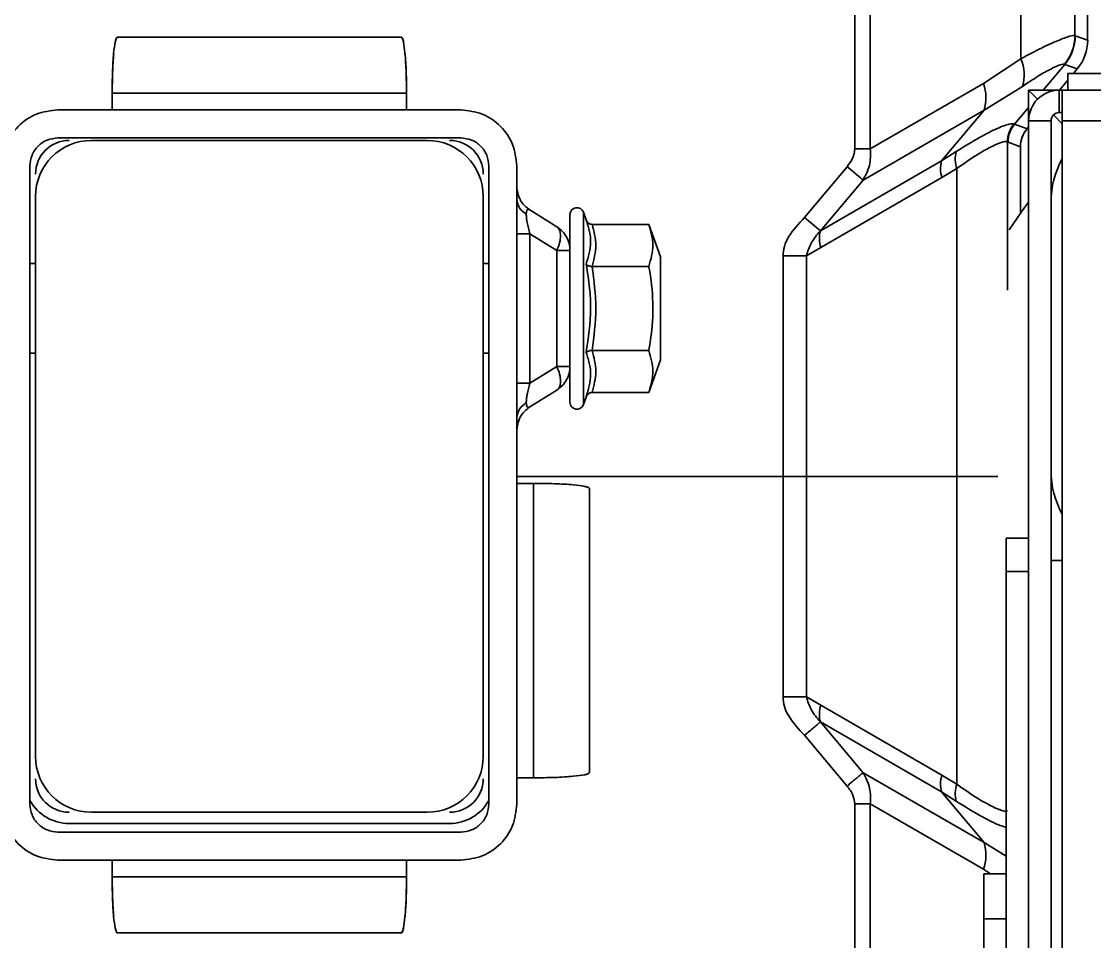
# Model space of a CAD drawing. Header units: millimetres. Extents: x 0 to 420, y 0 to 297.
# Drawn here: x 274.417 to 275.376, y 150.732 to 151.554 of the extents above; entities that cross this region are included whole.
import ezdxf

# ---------------------------------------------------------------- set-up
doc = ezdxf.new("R2010")
doc.units = ezdxf.units.MM

msp = doc.modelspace()

# ---------------------------------------------------------------- linework, layer by layer
at = {"color": 7, "linetype": 'Continuous', "lineweight": 35}
for p, q in [((275.36976, 151.53684), (275.36976, 151.8073)), ((275.31007, 151.5202), (275.31007, 151.76843)), ((275.35837, 151.76843), (275.35837, 151.54103)), ((275.16165, 151.43981), (275.16165, 151.65232)), ((275.17558, 151.43981), (275.17558, 151.65232)), ((274.75661, 151.53958), (274.50282, 151.53958)), ((274.75661, 151.53958), (274.75671, 151.53958)), ((275.35862, 151.54089), (275.35837, 151.54103)), ((275.35862, 151.54089), (275.36976, 151.53684)), ((275.27678, 151.49824), (275.31007, 151.5202)), ((275.32999, 151.49224), (275.34927, 151.51522)), ((275.34927, 151.51522), (275.349, 151.51537)), ((275.34927, 151.51522), (275.36042, 151.51116)), ((275.35713, 151.50724), (275.36042, 151.51116)), ((275.34454, 151.49224), (275.35204, 151.50118)), ((275.35204, 151.49224), (275.35204, 151.50724)), ((275.35204, 151.50724), (275.38204, 151.50724)), ((275.17558, 151.43981), (275.27678, 151.49824)), ((275.2773, 151.47442), (275.31155, 151.49557)), ((275.31704, 151.46487), (275.31704, 151.49224)), ((275.31704, 151.49224), (275.32506, 151.48422)), ((275.32506, 151.48422), (275.31704, 151.49224)), ((275.31704, 151.49224), (275.34441, 151.49224)), ((275.34441, 151.47224), (275.34441, 151.49224)), ((275.34704, 151.49224), (275.34441, 151.49224)), ((275.34704, 151.49224), (277.10704, 151.49224)), ((275.34704, 151.46487), (275.34704, 151.49224)), ((274.49821, 151.48958), (274.76121, 151.48958)), ((274.49821, 151.48958), (274.49821, 151.47458)), ((274.76121, 151.48958), (274.76121, 151.47458)), ((274.76131, 151.48958), (274.76131, 151.47458)), ((274.44976, 151.47458), (274.80976, 151.47458)), ((275.16908, 151.41195), (275.2773, 151.47442)), ((275.23926, 151.42909), (275.2773, 151.47442)), ((275.30446, 151.46181), (275.31704, 151.47681)), ((275.34441, 151.47224), (275.34704, 151.47224)), ((275.33704, 151.46487), (275.31704, 151.46487)), ((275.31704, 147.57224), (275.31704, 151.46487)), ((275.33704, 151.39224), (275.33704, 151.46487)), ((275.34704, 151.46224), (275.3392, 151.47008)), ((275.3392, 151.47008), (275.34704, 151.46224)), ((275.34704, 151.46487), (275.34704, 147.62178)), ((275.34704, 151.46487), (284.50877, 151.46487)), ((275.30403, 151.46209), (275.30446, 151.46181)), ((275.30446, 151.46181), (275.3156, 151.45775)), ((275.3156, 151.45775), (275.31704, 151.45947)), ((274.80976, 151.44958), (274.44976, 151.44958)), ((274.77976, 151.4473), (274.47976, 151.4473)), ((275.29862, 151.44576), (275.29817, 151.44606)), ((275.29817, 151.31357), (275.29817, 151.44606)), ((275.29862, 151.44576), (275.30976, 151.44171)), ((275.16165, 151.43981), (275.17558, 151.43981)), ((275.23926, 151.42909), (275.25233, 151.43734)), ((275.30976, 151.44171), (275.30976, 151.38228)), ((274.42476, 151.42458), (274.42476, 150.85458)), ((274.83476, 151.42458), (274.83476, 150.85458)), ((274.85976, 151.42458), (274.85976, 150.85458)), ((275.13104, 151.36661), (275.23926, 151.42909)), ((275.11685, 151.37852), (275.15489, 151.42385)), ((275.25288, 151.42226), (275.23958, 151.4142)), ((275.25288, 151.1473), (275.25288, 151.42226)), ((275.13104, 151.36661), (275.16908, 151.41195)), ((275.23958, 151.4142), (275.13137, 151.35173)), ((274.42976, 151.3973), (274.42976, 150.8973)), ((274.82976, 150.8973), (274.82976, 151.3973)), ((274.86126, 151.39725), (274.85994, 151.40345)), ((274.86225, 151.39555), (274.86046, 151.4004)), ((274.87076, 151.38559), (274.869, 151.38701)), ((275.33704, 151.39224), (275.33704, 151.15224)), ((274.87099, 151.38522), (274.87152, 151.38521)), ((274.87152, 151.38521), (274.89551, 151.37022)), ((274.90726, 151.34902), (274.90726, 151.38111)), ((274.92174, 151.37642), (274.91926, 151.38323)), ((274.91926, 151.21137), (274.91926, 151.38323)), ((275.11685, 151.37852), (275.13104, 151.36661)), ((274.92695, 151.37235), (274.97769, 151.37235)), ((274.98826, 151.3433), (274.97769, 151.37235)), ((274.87152, 151.36401), (274.87152, 151.23054)), ((274.87152, 151.36401), (274.89551, 151.34902)), ((274.89551, 151.24554), (274.89551, 151.34902)), ((274.89551, 151.34902), (274.90726, 151.34902)), ((274.90726, 151.24554), (274.90726, 151.34902)), ((275.13137, 151.35173), (275.11849, 151.34429)), ((274.98826, 151.3433), (274.98826, 151.2513)), ((275.09759, 151.34429), (275.11849, 151.34429)), ((275.09759, 151.1473), (275.09759, 151.34429)), ((275.11849, 151.1473), (275.11849, 151.34429)), ((274.42976, 151.3373), (274.42476, 151.3373)), ((274.83476, 151.3373), (274.82976, 151.3373)), ((274.92695, 151.33483), (274.97769, 151.33483)), ((274.42476, 151.2573), (274.42976, 151.2573)), ((274.82976, 151.2573), (274.83476, 151.2573)), ((274.92695, 151.25977), (274.97769, 151.25977)), ((274.87152, 151.23054), (274.89551, 151.24554)), ((274.89551, 151.24554), (274.90726, 151.24554)), ((274.90726, 151.21348), (274.90726, 151.24554)), ((274.97769, 151.22224), (274.98826, 151.2513)), ((274.87152, 151.20934), (274.89551, 151.22434)), ((274.91926, 151.21137), (274.92174, 151.21818)), ((274.92695, 151.22224), (274.97769, 151.22224)), ((274.86038, 151.19513), (274.85976, 151.18819)), ((274.85994, 151.1911), (274.86126, 151.19731)), ((274.86046, 151.19416), (274.86224, 151.199)), ((274.86014, 151.19109), (274.86043, 151.19342)), ((274.85976, 151.1473), (275.09759, 151.1473)), ((275.09759, 151.1473), (274.85976, 151.1473)), ((275.11849, 151.1473), (275.09759, 151.1473)), ((275.09759, 150.9503), (275.09759, 151.1473)), ((275.09759, 151.1473), (275.11849, 151.1473)), ((275.25288, 151.1473), (275.11849, 151.1473)), ((275.11849, 150.9503), (275.11849, 151.1473)), ((275.11849, 151.1473), (275.25288, 151.1473)), ((275.28958, 151.1473), (275.25288, 151.1473)), ((275.25288, 151.1473), (275.25288, 150.87233)), ((275.25288, 151.1473), (275.28958, 151.1473)), ((275.33704, 148.03671), (275.33704, 151.15224)), ((274.87476, 151.14109), (274.85976, 151.14109)), ((274.87476, 151.14109), (274.87476, 150.87809)), ((274.92476, 150.8827), (274.92476, 151.13649)), ((275.29704, 151.09224), (275.31704, 151.09224)), ((275.29704, 151.06224), (275.29704, 151.09224)), ((275.33704, 151.07224), (275.34704, 151.07224)), ((275.31704, 151.06224), (275.29704, 151.06224)), ((275.29704, 151.06224), (275.29704, 147.79793)), ((275.09759, 150.9503), (275.11849, 150.9503)), ((275.13137, 150.94287), (275.11849, 150.9503)), ((275.23958, 150.88039), (275.13137, 150.94287)), ((275.16908, 150.88265), (275.13104, 150.92798)), ((275.13104, 150.92798), (275.23926, 150.86551)), ((275.15489, 150.87074), (275.11685, 150.91607)), ((274.87476, 150.87809), (274.85976, 150.87809)), ((275.2773, 150.82017), (275.16908, 150.88265)), ((275.25288, 150.87233), (275.23958, 150.88039)), ((275.23926, 150.86551), (275.2773, 150.82017)), ((275.25233, 150.85726), (275.23926, 150.86551)), ((275.16165, 150.64227), (275.16165, 150.85478)), ((275.16165, 150.85478), (275.17558, 150.85478)), ((275.17558, 150.85478), (275.27678, 150.79636)), ((275.17558, 150.64227), (275.17558, 150.85478)), ((274.47976, 150.8473), (274.77976, 150.8473)), ((274.79976, 150.8373), (274.45976, 150.8373)), ((274.44976, 150.82958), (274.80976, 150.82958)), ((275.2773, 150.82017), (275.29704, 150.80798)), ((274.80976, 150.80458), (274.44976, 150.80458)), ((274.49822, 150.78958), (274.49822, 150.80458)), ((274.76121, 150.78958), (274.76121, 150.80458)), ((274.76131, 150.78958), (274.76131, 150.80458)), ((275.28302, 150.79224), (275.27678, 150.79636)), ((275.27704, 150.79224), (275.29704, 150.79224)), ((275.27704, 150.75224), (275.27704, 150.79224)), ((274.76121, 150.78958), (274.49822, 150.78958)), ((275.27704, 150.60474), (275.27704, 150.75224)), ((275.29704, 150.75224), (275.27704, 150.75224)), ((274.50282, 150.73958), (274.75661, 150.73958)), ((274.7567, 150.73958), (274.75661, 150.73958))]:
    msp.add_line(p, q, dxfattribs=at)
at = {"color": 7, "linetype": 'Continuous', "lineweight": 35, "flags": 128}
for points in [[(275.15489, 151.42385), (275.15715, 151.42196), (275.15936, 151.4201), (275.16148, 151.41833), (275.16345, 151.41668), (275.16523, 151.41518), (275.16678, 151.41388), (275.16808, 151.41279), (275.16908, 151.41195)], [(275.29954, 151.36736), (275.31346, 151.3874), (275.31704, 151.39224)]]:
    msp.add_lwpolyline(points, dxfattribs=at)
at = {"color": 7, "linetype": 'Continuous', "lineweight": 35}
for centre, radius, start, end in [((275.31831, 151.54112), 0.04006, 320.00758, 359.87308), ((275.31856, 151.54093), 0.04006, 320.05864, 359.94136), ((275.27772, 151.50589), 0.03537, 343.03769, 23.86274), ((275.23875, 151.4855), 0.04011, 343.96572, 18.51635), ((275.34441, 151.46487), 0.02737, 90, 180), ((275.34441, 151.46487), 0.00737, 90, 180), ((275.3232, 151.44599), 0.02503, 139.96787, 179.83387), ((275.32365, 151.44574), 0.02504, 140.05864, 179.94136), ((274.47976, 151.3973), 0.05, 90, 180), ((274.45976, 151.4173), 0.03, 90, 180), ((274.77976, 151.3973), 0.05, 0, 90), ((274.79976, 151.4173), 0.03, 0, 90), ((275.27542, 151.43063), 0.02404, 163.79931, 200.3661), ((275.26335, 151.42216), 0.02507, 163.96574, 198.51637), ((275.41704, 151.39224), 0.08, 151.04498, 180), ((274.91345, 151.38111), 0.00619, 20, 180), ((275.15514, 151.35969), 0.02507, 163.96574, 198.51636), ((274.91345, 151.21348), 0.00619, 180, 340), ((275.41704, 151.15224), 0.08, 180, 208.95502), ((275.15514, 150.93491), 0.02507, 161.48362, 196.03426), ((274.47976, 150.8973), 0.05, 180, 270), ((274.77976, 150.8973), 0.05, 270, 0), ((275.26335, 150.87243), 0.02507, 161.48363, 196.03426), ((274.45976, 150.8773), 0.03, 180, 270), ((274.79976, 150.8773), 0.03, 270, 0), ((275.27542, 150.86397), 0.02404, 159.6339, 196.20069), ((274.45976, 150.8773), 0.04, 208.95502, 270), ((274.79976, 150.8773), 0.04, 270, 331.04498), ((275.23875, 150.80909), 0.04011, 341.48363, 16.03426)]:
    msp.add_arc(centre, radius, start, end, dxfattribs=at)
for centre, major_axis, start_param, end_param in [((275.32971, 151.53688), (0.03765, -0.0137), 5.934618, 6.631752), ((275.3348, 151.44168), (0.02353, -0.00856), 2.793026, 3.49016)]:
    msp.add_ellipse(centre, major_axis=major_axis, ratio=0.998448, start_param=start_param, end_param=end_param, dxfattribs=at)
for points, knots in [([(274.50282, 151.53958), (274.50244, 151.53929), (274.50179, 151.53879), (274.50065, 151.53436), (274.49969, 151.52723), (274.49896, 151.5173), (274.49838, 151.50568), (274.49828, 151.49596), (274.49821, 151.48958)], [0, 0, 0, 0, 0.157309, 0.270586, 0.50035, 0.630794, 0.757716, 1, 1, 1, 1]), ([(274.50102, 151.53516), (274.50128, 151.53626), (274.50189, 151.53888), (274.50254, 151.53932), (274.50291, 151.53958)], [0, 0, 0, 0, 0.418606, 1, 1, 1, 1]), ([(274.76121, 151.48958), (274.76115, 151.49596), (274.76105, 151.50568), (274.76047, 151.5173), (274.75974, 151.52723), (274.75878, 151.53436), (274.75764, 151.53879), (274.75699, 151.53929), (274.75661, 151.53958)], [0, 0, 0, 0, 0.242279, 0.369203, 0.49965, 0.729414, 0.842683, 1, 1, 1, 1]), ([(274.75671, 151.53958), (274.75709, 151.53932), (274.75774, 151.53888), (274.75835, 151.53626), (274.7586, 151.53516)], [0, 0, 0, 0, 0.581362, 1, 1, 1, 1]), ([(275.31007, 151.5202), (275.31648, 151.52363), (275.32905, 151.53036), (275.34392, 151.53696), (275.35488, 151.54104), (275.3572, 151.54103), (275.35837, 151.54103)], [0, 0, 0, 0, 0.245129, 0.480308, 0.739086, 1, 1, 1, 1]), ([(274.49831, 151.48958), (274.49838, 151.49594), (274.49848, 151.50564), (274.49905, 151.51737), (274.49945, 151.5224), (274.49966, 151.52496)], [0, 0, 0, 0, 0.484898, 0.738922, 1, 1, 1, 1]), ([(274.75996, 151.52496), (274.76017, 151.5224), (274.76058, 151.51737), (274.76114, 151.50565), (274.76124, 151.49594), (274.76131, 151.48958)], [0, 0, 0, 0, 0.261071, 0.515092, 1, 1, 1, 1]), ([(275.349, 151.51537), (275.34805, 151.51542), (275.34618, 151.51552), (275.33761, 151.51168), (275.32617, 151.50542), (275.31649, 151.49889), (275.31155, 151.49557)], [0, 0, 0, 0, 0.267138, 0.52122, 0.755952, 1, 1, 1, 1]), ([(275.25233, 151.43734), (275.25956, 151.44187), (275.27362, 151.45069), (275.28981, 151.45857), (275.30075, 151.46268), (275.30297, 151.46228), (275.30403, 151.46209)], [0, 0, 0, 0, 0.264309, 0.514931, 0.766931, 1, 1, 1, 1]), ([(275.29817, 151.44606), (275.29718, 151.44629), (275.29519, 151.44676), (275.28553, 151.44283), (275.27142, 151.4353), (275.25916, 151.42668), (275.25288, 151.42226)], [0, 0, 0, 0, 0.24021, 0.485805, 0.736712, 1, 1, 1, 1]), ([(275.15489, 151.42385), (275.15669, 151.42632), (275.15936, 151.42998), (275.16134, 151.4356), (275.16155, 151.43845), (275.16165, 151.43981)], [0, 0, 0, 0, 0.51551, 0.767405, 1, 1, 1, 1]), ([(275.16908, 151.41195), (275.17137, 151.41616), (275.176, 151.42472), (275.17572, 151.43473), (275.17558, 151.43981)], [0, 0, 0, 0, 0.492397, 1, 1, 1, 1]), ([(274.86913, 151.38716), (274.86827, 151.38782), (274.86576, 151.38975), (274.86345, 151.39276), (274.86254, 151.39517), (274.86237, 151.39561)], [0, 0, 0, 0, 0.294463, 0.87052, 1, 1, 1, 1]), ([(274.85976, 151.39464), (274.86027, 151.3918), (274.86118, 151.38673), (274.86606, 151.38302), (274.86821, 151.38139)], [0, 0, 0, 0, 0.559996, 1, 1, 1, 1]), ([(274.86821, 151.38139), (274.86825, 151.38225), (274.86835, 151.38405), (274.8692, 151.38587), (274.87028, 151.38548), (274.87099, 151.38522)], [0, 0, 0, 0, 0.243902, 0.508229, 1, 1, 1, 1]), ([(274.87152, 151.36401), (274.87061, 151.36737), (274.86932, 151.37215), (274.86835, 151.37817), (274.86825, 151.38035), (274.86821, 151.38139)], [0, 0, 0, 0, 0.5516135, 0.7848249, 1, 1, 1, 1]), ([(274.92174, 151.33686), (274.92365, 151.34334), (274.92644, 151.35279), (274.92504, 151.36616), (274.9229, 151.37281), (274.92174, 151.37642)], [0, 0, 0, 0, 0.499729, 0.72853, 1, 1, 1, 1]), ([(274.92695, 151.37235), (274.9264, 151.37241), (274.92529, 151.37253), (274.92378, 151.37342), (274.92255, 151.37471), (274.92196, 151.37582), (274.92175, 151.3764), (274.92174, 151.37642)], [0, 0, 0, 0, 0.23614, 0.471311, 0.732321, 0.993287, 1, 1, 1, 1]), ([(275.09759, 151.34429), (275.09785, 151.34714), (275.0984, 151.35309), (275.10435, 151.36538), (275.11167, 151.37308), (275.11685, 151.37852)], [0, 0, 0, 0, 0.211639, 0.442849, 1, 1, 1, 1]), ([(274.97769, 151.37235), (274.9795, 151.36621), (274.98318, 151.3537), (274.97954, 151.34119), (274.97769, 151.33483)], [0, 0, 0, 0, 0.491212, 1, 1, 1, 1]), ([(275.11849, 151.34429), (275.11968, 151.34814), (275.12225, 151.35644), (275.12797, 151.36306), (275.13104, 151.36661)], [0, 0, 0, 0, 0.4627258, 1, 1, 1, 1]), ([(274.92174, 151.25774), (274.92365, 151.27092), (274.92644, 151.29011), (274.92503, 151.31668), (274.9229, 151.32976), (274.92174, 151.33686)], [0, 0, 0, 0, 0.500435, 0.728855, 1, 1, 1, 1]), ([(274.92174, 151.33686), (274.92175, 151.33685), (274.92196, 151.33656), (274.92255, 151.336), (274.92378, 151.33536), (274.92529, 151.33492), (274.9264, 151.33486), (274.92695, 151.33483)], [0, 0, 0, 0, 0.0067129, 0.2676791, 0.5286892, 0.7638601, 1, 1, 1, 1]), ([(274.92695, 151.33483), (274.92866, 151.32234), (274.9321, 151.29732), (274.92867, 151.2723), (274.92695, 151.25977)], [0, 0, 0, 0, 0.499238, 1, 1, 1, 1]), ([(274.97769, 151.33483), (274.97773, 151.33459), (274.97967, 151.32388), (274.98228, 151.30214), (274.98066, 151.27713), (274.97825, 151.26307), (274.97769, 151.25977)], [0, 0, 0, 0, 0.009604, 0.432631, 0.866873, 1, 1, 1, 1]), ([(274.92174, 151.25774), (274.92175, 151.25775), (274.92196, 151.25804), (274.92255, 151.25859), (274.92378, 151.25923), (274.92529, 151.25968), (274.9264, 151.25974), (274.92695, 151.25977)], [0, 0, 0, 0, 0.0067129, 0.2676791, 0.5286892, 0.7638601, 1, 1, 1, 1]), ([(274.92174, 151.21818), (274.92365, 151.22486), (274.92644, 151.23459), (274.92504, 151.24779), (274.9229, 151.25424), (274.92174, 151.25774)], [0, 0, 0, 0, 0.499729, 0.72853, 1, 1, 1, 1]), ([(274.97769, 151.25977), (274.9795, 151.25363), (274.98318, 151.24112), (274.97954, 151.22861), (274.97769, 151.22224)], [0, 0, 0, 0, 0.491212, 1, 1, 1, 1]), ([(274.86821, 151.21317), (274.86825, 151.21421), (274.86835, 151.21638), (274.86932, 151.2224), (274.87061, 151.22718), (274.87152, 151.23054)], [0, 0, 0, 0, 0.215184, 0.448387, 1, 1, 1, 1]), ([(274.92174, 151.21818), (274.92175, 151.21819), (274.92196, 151.21878), (274.92255, 151.21989), (274.92378, 151.22117), (274.92529, 151.22206), (274.9264, 151.22218), (274.92695, 151.22224)], [0, 0, 0, 0, 0.0067129, 0.2676791, 0.5286892, 0.7638601, 1, 1, 1, 1]), ([(274.85976, 151.19992), (274.86027, 151.20276), (274.86118, 151.20782), (274.86606, 151.21153), (274.86821, 151.21317)], [0, 0, 0, 0, 0.559996, 1, 1, 1, 1]), ([(274.86074, 151.19486), (274.86137, 151.1967), (274.86269, 151.20054), (274.86642, 151.20559), (274.86982, 151.20809), (274.87152, 151.20934)], [0, 0, 0, 0, 0.315477, 0.657739, 1, 1, 1, 1]), ([(274.87152, 151.20934), (274.87061, 151.20899), (274.86932, 151.2085), (274.86835, 151.2105), (274.86825, 151.2123), (274.86821, 151.21317)], [0, 0, 0, 0, 0.5516135, 0.7848249, 1, 1, 1, 1]), ([(274.87476, 151.14109), (274.88114, 151.14103), (274.89086, 151.14093), (274.90249, 151.14035), (274.91242, 151.13962), (274.91955, 151.13866), (274.92398, 151.13751), (274.92447, 151.13687), (274.92476, 151.13649)], [0, 0, 0, 0, 0.242279, 0.369202, 0.49965, 0.729414, 0.842683, 1, 1, 1, 1]), ([(274.92476, 151.13649), (274.92447, 151.13687), (274.92398, 151.13751), (274.91955, 151.13866), (274.91242, 151.13962), (274.90249, 151.14035), (274.89086, 151.14093), (274.88114, 151.14103), (274.87476, 151.14109)], [0, 0, 0, 0, 0.157309, 0.270586, 0.50035, 0.630794, 0.757716, 1, 1, 1, 1]), ([(275.11685, 150.91607), (275.1117, 150.92149), (275.10438, 150.92918), (275.09841, 150.94146), (275.09786, 150.94744), (275.09759, 150.9503)], [0, 0, 0, 0, 0.554868, 0.787217, 1, 1, 1, 1]), ([(275.13104, 150.92798), (275.12797, 150.93154), (275.12225, 150.93816), (275.11968, 150.94646), (275.11849, 150.9503)], [0, 0, 0, 0, 0.537276, 1, 1, 1, 1]), ([(275.11685, 150.91607), (275.11833, 150.91732), (275.12136, 150.91986), (275.12552, 150.92335), (275.129, 150.92627), (275.13037, 150.92742), (275.13104, 150.92798)], [0, 0, 0, 0, 0.244437, 0.5, 0.755563, 1, 1, 1, 1]), ([(274.92476, 150.8827), (274.92447, 150.88232), (274.92398, 150.88167), (274.91955, 150.88053), (274.91242, 150.87957), (274.90249, 150.87883), (274.89086, 150.87826), (274.88114, 150.87816), (274.87476, 150.87809)], [0, 0, 0, 0, 0.157309, 0.270586, 0.50035, 0.630794, 0.757716, 1, 1, 1, 1]), ([(274.87476, 150.87809), (274.88114, 150.87816), (274.89086, 150.87826), (274.90249, 150.87883), (274.91242, 150.87957), (274.91955, 150.88053), (274.92398, 150.88167), (274.92447, 150.88232), (274.92476, 150.8827)], [0, 0, 0, 0, 0.242279, 0.369202, 0.49965, 0.729414, 0.842683, 1, 1, 1, 1]), ([(275.15489, 150.87074), (275.15637, 150.87198), (275.1594, 150.87452), (275.16356, 150.87802), (275.16704, 150.88093), (275.16841, 150.88209), (275.16908, 150.88265)], [0, 0, 0, 0, 0.244438, 0.500001, 0.755563, 1, 1, 1, 1]), ([(275.17558, 150.85478), (275.17575, 150.85952), (275.1761, 150.86952), (275.1715, 150.87812), (275.16908, 150.88265)], [0, 0, 0, 0, 0.4733, 1, 1, 1, 1]), ([(275.16165, 150.85478), (275.16129, 150.85743), (275.16049, 150.86333), (275.15688, 150.86811), (275.15489, 150.87074)], [0, 0, 0, 0, 0.448587, 1, 1, 1, 1]), ([(275.25288, 150.87233), (275.25926, 150.86785), (275.27145, 150.8593), (275.28541, 150.85184), (275.29511, 150.84784), (275.29714, 150.8483), (275.29817, 150.84854)], [0, 0, 0, 0, 0.267515, 0.511254, 0.753073, 1, 1, 1, 1]), ([(275.29704, 150.83365), (275.29476, 150.83441), (275.28928, 150.83622), (275.27382, 150.84379), (275.25962, 150.8527), (275.25233, 150.85726)], [0, 0, 0, 0, 0.25771, 0.619656, 1, 1, 1, 1]), ([(274.49822, 150.78958), (274.49829, 150.7832), (274.49839, 150.77348), (274.49896, 150.76186), (274.49969, 150.75192), (274.50065, 150.7448), (274.5018, 150.74036), (274.50245, 150.73987), (274.50282, 150.73958)], [0, 0, 0, 0, 0.242279, 0.369203, 0.49965, 0.729414, 0.842683, 1, 1, 1, 1]), ([(274.49967, 150.7542), (274.49946, 150.75675), (274.49905, 150.76179), (274.49849, 150.77351), (274.49838, 150.78321), (274.49832, 150.78958)], [0, 0, 0, 0, 0.261071, 0.515092, 1, 1, 1, 1]), ([(274.75661, 150.73958), (274.75698, 150.73987), (274.75763, 150.74036), (274.75878, 150.7448), (274.75974, 150.75192), (274.76047, 150.76186), (274.76104, 150.77348), (274.76114, 150.7832), (274.76121, 150.78958)], [0, 0, 0, 0, 0.157309, 0.270586, 0.50035, 0.630794, 0.757716, 1, 1, 1, 1]), ([(274.76131, 150.78958), (274.76124, 150.78321), (274.76114, 150.77351), (274.76057, 150.76179), (274.76016, 150.75675), (274.75996, 150.7542)], [0, 0, 0, 0, 0.484898, 0.738922, 1, 1, 1, 1]), ([(274.50292, 150.73958), (274.50254, 150.73984), (274.50189, 150.74028), (274.50128, 150.7429), (274.50103, 150.744)], [0, 0, 0, 0, 0.581362, 1, 1, 1, 1]), ([(274.7586, 150.744), (274.75834, 150.7429), (274.75773, 150.74028), (274.75708, 150.73984), (274.7567, 150.73958)], [0, 0, 0, 0, 0.4186064, 1, 1, 1, 1])]:
    msp.add_open_spline(points, degree=3, knots=knots, dxfattribs=at)
for points in [[(274.39976, 151.42458), (274.40051, 151.43113), (274.40202, 151.44423), (274.41358, 151.46076), (274.43011, 151.47232), (274.44321, 151.47383), (274.44976, 151.47458)], [(274.80976, 151.47458), (274.81631, 151.47383), (274.82942, 151.47232), (274.84595, 151.46076), (274.85751, 151.44423), (274.85901, 151.43113), (274.85976, 151.42458)], [(274.44976, 151.44958), (274.44649, 151.4492), (274.43994, 151.44845), (274.43167, 151.44267), (274.42589, 151.43441), (274.42514, 151.42785), (274.42476, 151.42458)], [(274.80976, 151.44958), (274.81304, 151.4492), (274.81959, 151.44845), (274.82785, 151.44267), (274.83364, 151.43441), (274.83439, 151.42785), (274.83476, 151.42458)], [(274.89551, 151.34902), (274.89644, 151.35139), (274.89831, 151.35613), (274.89907, 151.36247), (274.89831, 151.36759), (274.89644, 151.36934), (274.89551, 151.37022)], [(274.89551, 151.37022), (274.89722, 151.36897), (274.90063, 151.36647), (274.90433, 151.36125), (274.9068, 151.35535), (274.90711, 151.35113), (274.90726, 151.34902)], [(274.92695, 151.37235), (274.92867, 151.3661), (274.9321, 151.35359), (274.92867, 151.34108), (274.92695, 151.33483)], [(274.85976, 151.36401), (274.85992, 151.36401), (274.86023, 151.36401), (274.86269, 151.36401), (274.86639, 151.36401), (274.86981, 151.36401), (274.87152, 151.36401)], [(274.92695, 151.25977), (274.92867, 151.25352), (274.9321, 151.24101), (274.92867, 151.2285), (274.92695, 151.22224)], [(274.89551, 151.22434), (274.89644, 151.22522), (274.89831, 151.22697), (274.89907, 151.23209), (274.89831, 151.23843), (274.89644, 151.24317), (274.89551, 151.24554)], [(274.89551, 151.22434), (274.89722, 151.22559), (274.90063, 151.22808), (274.90433, 151.23331), (274.9068, 151.23921), (274.90711, 151.24343), (274.90726, 151.24554)], [(274.87152, 151.23054), (274.86981, 151.23054), (274.86639, 151.23054), (274.86269, 151.23054), (274.86023, 151.23054), (274.85992, 151.23054), (274.85976, 151.23054)], [(274.44976, 150.80458), (274.44321, 150.80533), (274.43011, 150.80683), (274.41358, 150.8184), (274.40202, 150.83492), (274.40051, 150.84803), (274.39976, 150.85458)], [(274.42476, 150.85458), (274.42514, 150.8513), (274.42589, 150.84475), (274.43167, 150.83649), (274.43994, 150.83071), (274.44649, 150.82995), (274.44976, 150.82958)], [(274.85976, 150.85458), (274.85901, 150.84803), (274.85751, 150.83492), (274.84595, 150.8184), (274.82942, 150.80683), (274.81631, 150.80533), (274.80976, 150.80458)], [(274.83476, 150.85458), (274.83439, 150.8513), (274.83364, 150.84475), (274.82785, 150.83649), (274.81959, 150.83071), (274.81304, 150.82995), (274.80976, 150.82958)]]:
    msp.add_open_spline(points, degree=3, dxfattribs=at)

doc.saveas('drawing.dxf')
